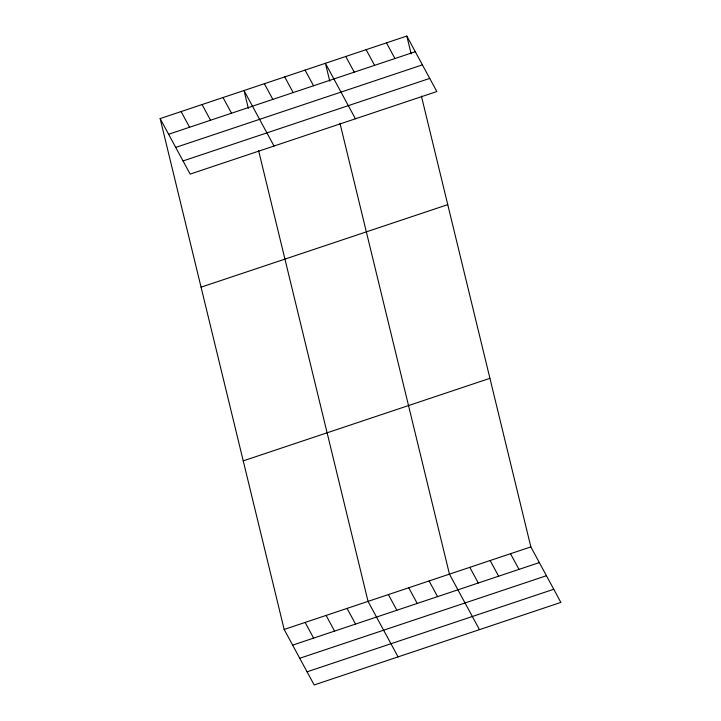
<?xml version="1.0" encoding="UTF-8"?>
<svg xmlns="http://www.w3.org/2000/svg" width="721" height="721" viewBox="0 0 721 721"><rect width="100%" height="100%" fill="white"/><g stroke="black" fill="none" stroke-linecap="round" stroke-linejoin="round"><path stroke-width="1.08" d="M160.134 118.586L406.824 36.05L436.836 91.549L190.146 174.094L160.134 118.586L284.164 629.451L314.176 684.95L560.866 602.414L530.854 546.906L421.406 96.109M168.606 134.268L415.296 51.723M175.717 147.408L422.407 64.863M183.035 160.945L429.725 78.409M201.06 287.174L447.759 204.638M243.238 460.863L489.929 378.327M284.164 629.451L530.854 546.906M292.645 645.124L539.335 562.578M299.747 658.264L546.437 575.728M307.074 671.81L553.764 589.264M386.474 42.863L394.946 58.536M366.115 49.668L374.596 65.341M345.765 56.481L354.245 72.154M355.426 118.785L325.414 63.286L329.767 81.203M305.064 70.099L313.536 85.772M284.714 76.904L293.186 92.585M264.364 83.717L272.835 99.39M510.504 553.719L518.985 569.392M274.016 146.03L244.004 90.531L248.357 108.438M490.154 560.532L498.626 576.205M223.041 97.542L231.513 113.215M469.804 567.337L478.275 583.01M202.069 104.563L210.541 120.236M479.456 629.649L449.453 574.15L339.997 123.345M181.097 111.575L189.578 127.247M429.094 580.955L437.575 596.627M408.744 587.768L417.225 603.441M388.394 594.573L396.865 610.245M398.055 656.885L368.043 601.386L258.587 150.581M347.071 608.398L355.552 624.08M326.108 615.419L334.58 631.091M305.136 622.43L313.608 638.103M406.824 36.05L411.168 53.958"/></g></svg>
